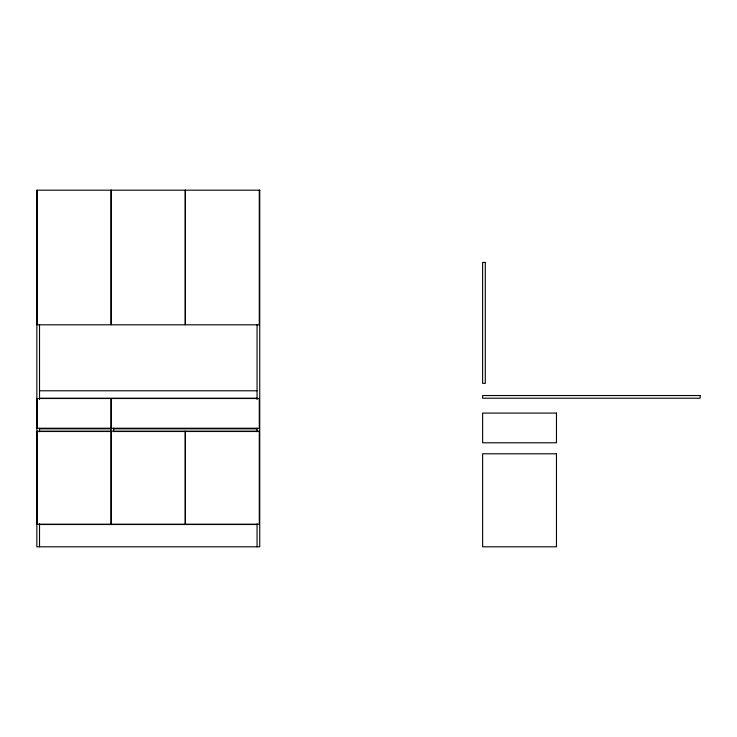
<?xml version="1.0" encoding="UTF-8"?>
<svg xmlns="http://www.w3.org/2000/svg" width="737" height="737" viewBox="0 0 737 737"><rect width="100%" height="100%" fill="white"/><g stroke="black" fill="none" stroke-linecap="round" stroke-linejoin="round"><path stroke-width="1.11" d="M39.522 390.785L257.056 390.785M39.522 398.22L257.056 398.22M110.992 428.234L37.145 428.234L37.145 398.514L110.992 398.514L110.992 524.219L37.145 524.219L37.145 431.2L110.992 431.2M39.522 428.823L110.992 428.823M113.673 428.823L257.056 428.823M39.522 431.504L110.992 431.504M113.673 431.504L257.056 431.504M39.522 524.514L257.056 524.514M259.286 190.192L259.286 324.814L185.438 324.814L185.438 190.192M257.056 324.787L257.056 399.555M257.056 428.317L257.056 431.771M257.056 523.795L257.056 546.808M185.144 190.192L185.144 324.814L111.296 324.814L111.296 190.192M113.673 428.28L113.673 431.698M110.992 190.192L110.992 324.814L37.145 324.814L37.145 190.192M39.522 324.787L39.522 399.555M39.522 428.317L39.522 431.771M39.522 523.795L39.522 546.808M259.737 190.192L36.85 190.192L36.85 546.808L259.737 546.808L259.737 190.192M485.287 262.409L482.615 262.409L482.615 383.36L485.287 383.36L485.287 262.409M700.15 395.539L482.615 395.539L482.615 398.22L700.15 398.22L700.15 395.539M259.286 398.514L111.296 398.514L111.296 428.234L259.286 428.234L259.286 398.514M556.463 413.079L482.615 413.079L482.615 442.799L556.463 442.799L556.463 413.079M185.144 431.2L111.296 431.2L111.296 524.219L185.144 524.219L185.144 431.2M259.286 431.2L185.438 431.2L185.438 524.219L259.286 524.219L259.286 431.2M556.463 453.789L482.615 453.789L482.615 546.808L556.463 546.808L556.463 453.789"/></g></svg>
